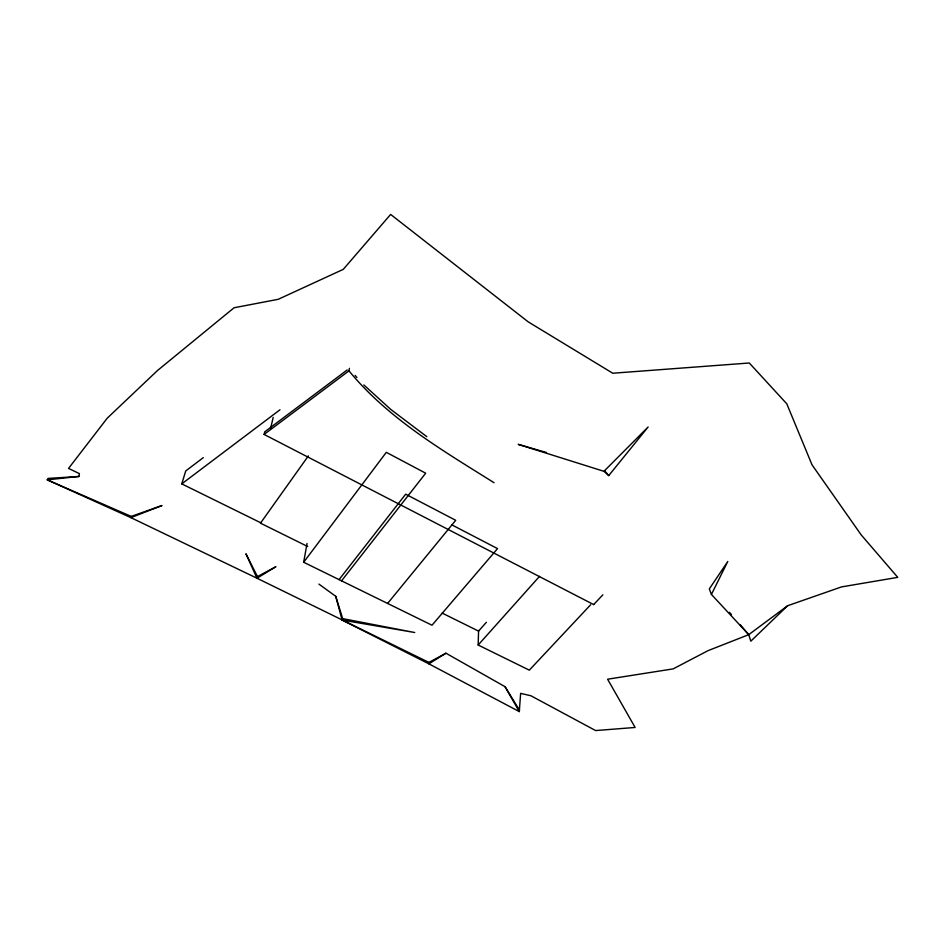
<?xml version="1.0" encoding="UTF-8"?>
<svg xmlns="http://www.w3.org/2000/svg" width="945" height="945" viewBox="0 0 945 945"><rect width="100%" height="100%" fill="white"/><g stroke="black" fill="none" stroke-linecap="round" stroke-linejoin="round"><path stroke-width="1.42" d="M519.526 710.215L505.032 686.684L445.969 653.208L428.924 662.421L428.888 663.839L519.289 711.597L520.636 693.37L530.925 695.768L595.622 730.568L635.123 727.461L607.6 679.207L673.159 668.883L708.053 650.644L748.747 634.662L787.646 605.721L841.546 586.904L897.75 577.36L861.143 534.835L812.015 464.822L786.795 403.822L749.29 362.998L612.773 373.228L528.267 321.902L390.628 214.432L343.271 269.36L278.232 299.305L234.065 307.763L157.543 370.475L107.269 418.151L68.548 468.413L79.404 473.622L78.955 476.457L47.25 479.847L47.982 478.418L78.955 476.457M590.66 604.753L529.318 670.159L478.17 645.022L478.583 630.492M593.649 604.576L264.104 434.44L348.977 370.853L349.414 368.314M451.923 524.9L497.542 548.62L431.995 625.224L303.664 562.251L307.054 543.469M270.518 428.782L273.188 417.466M131.201 516.407L47.25 479.847L130.906 517.636L161.997 505.528L131.201 516.407L130.906 517.636L256.993 578.234L428.924 662.421M264.104 434.44L264.73 431.83L347.228 369.944M256.993 578.234L257.477 576.615L245.913 553.77L256.993 578.234L275.905 566.681L257.477 576.615M260.761 522.786L181.771 483.875L185.728 470.953L203.293 457.64M318.914 584.093L335.723 596.307L342.681 618.632L342.125 620.05L428.888 663.839L445.969 653.208M711.42 594.44L727.78 561.472L709.305 588.912L711.42 594.44L748.747 634.662L750.814 641.182L787.646 605.721M308.365 455.915L260.489 523.164L307.716 546.541M303.664 562.251L386.304 452.336L425.675 473.197L341.547 580.844M339.054 579.628L405.665 494.188L455.703 520.293L387.604 603.442M603.938 471.319L608.757 475.583L648.128 426.986L603.938 471.319L518.203 444.351L546.47 452.513M486.368 622.294L478.56 631.106L442.201 613.104M478.17 645.022L539.548 576.332M593.673 604.587L602.839 594.83M181.771 483.875L279.992 409.776M342.681 618.632L414.713 632.512L342.125 620.05L335.723 596.307M494.058 482.718C442.496 450.387 388.052 418.564 348.977 370.853M426.821 436.684L390.769 409.433L363.86 384.946M356.926 377.468L355.131 375.401M729.505 612.336L731.43 614.569M740.089 624.61L748.747 634.662M604.646 470.764L608.757 475.583M505.032 686.684L519.289 711.597"/></g></svg>
